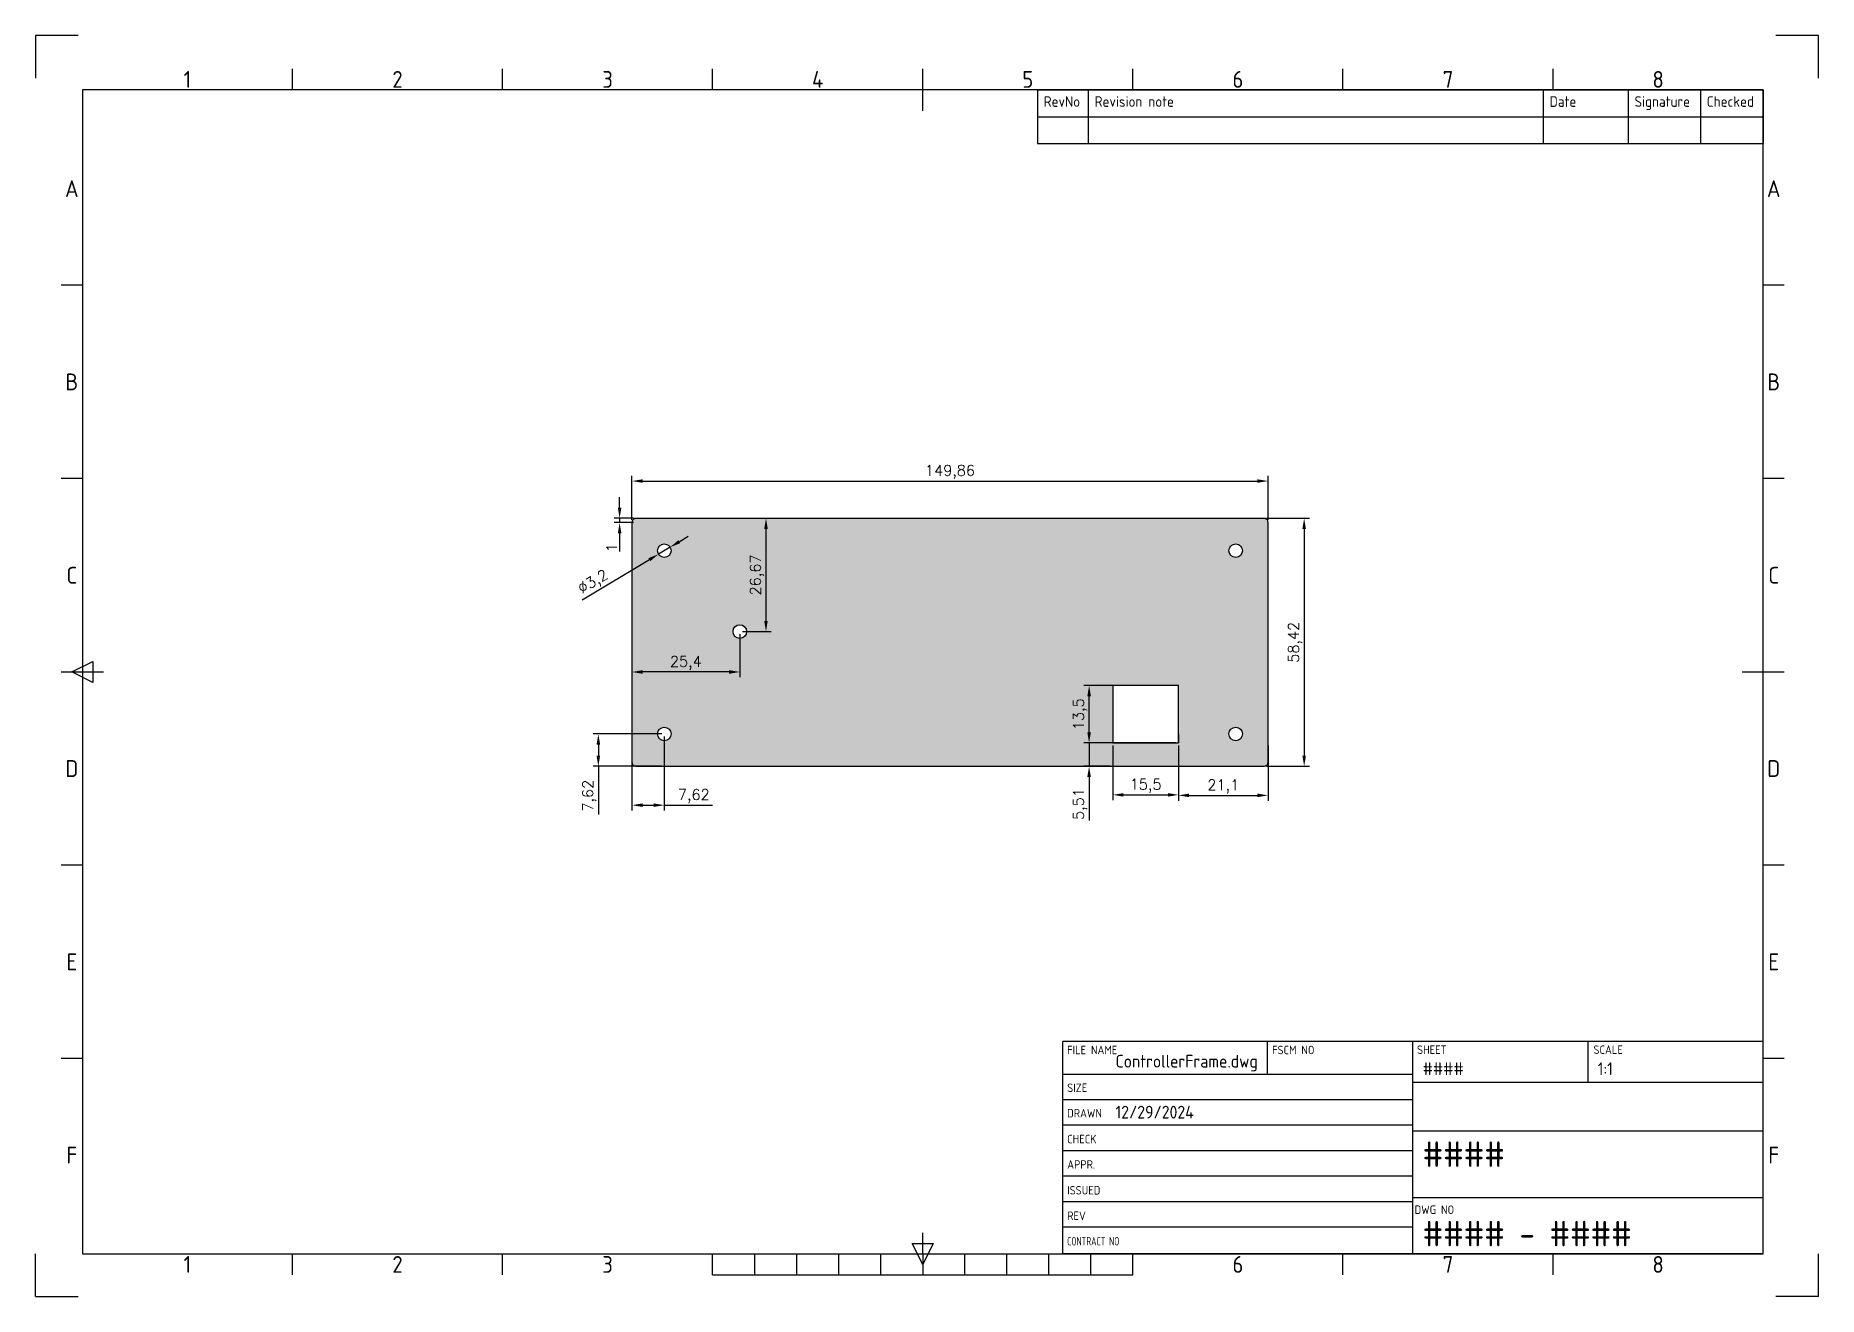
# Paper-space layout 'ISO A3 Title Block' of a CAD drawing. Header units: millimetres. Extents: x 0 to 420, y 0 to 297.
import ezdxf
from ezdxf.enums import TextEntityAlignment as Align

# ---------------------------------------------------------------- set-up
doc = ezdxf.new("R2010")
doc.units = ezdxf.units.MM
doc.layers.add('Title Block', color=7, linetype='Continuous')
doc.styles.add('ACISOTS', font='isocp.shx', dxfattribs={"height": 1})
doc.styles.add('ISO Proportional', font='isocp.shx')
doc.styles.get("Standard").update_dxf_attribs({"font": 'simplex.shx'})
doc.dimstyles.new('ISO-25', dxfattribs={"dimtxt": 2.5, "dimasz": 2.5, "dimexe": 1.25, "dimexo": 0.625, "dimtad": 1, "dimtxsty": 'Standard', "dimcen": 2.5, "dimadec": 0, "dimazin": 0, "dimtfac": 1, "dimtmove": 0, "dimatfit": 3, "dimfxl": 1, "dimarcsym": 0})

# ---------------------------------------------------------------- blocks, each defined once
blk = doc.blocks.new('*T3')
at = {"layer": 'Title Block', "color": 0, "lineweight": -2}
for p, q in [((0, 0), (12, 0)), ((0, 0), (0, -6.33)), ((12, 0), (119.19, 0)), ((12, 0), (12, -6.33)), ((119.19, 0), (139.19, 0)), ((119.19, 0), (119.19, -6.33)), ((139.19, 0), (156.21, 0)), ((139.19, 0), (139.19, -6.33)), ((156.21, 0), (171, 0)), ((156.21, 0), (156.21, -6.33)), ((171, 0), (171, -6.33)), ((0, -6.33), (12, -6.33)), ((0, -6.33), (0, -12.67)), ((12, -6.33), (119.19, -6.33)), ((12, -6.33), (12, -12.67)), ((119.19, -6.33), (139.19, -6.33)), ((119.19, -6.33), (119.19, -12.67)), ((139.19, -6.33), (156.21, -6.33)), ((139.19, -6.33), (139.19, -12.67)), ((156.21, -6.33), (171, -6.33)), ((156.21, -6.33), (156.21, -12.67)), ((171, -6.33), (171, -12.67)), ((0, -12.67), (12, -12.67)), ((12, -12.67), (119.19, -12.67)), ((119.19, -12.67), (139.19, -12.67)), ((139.19, -12.67), (156.21, -12.67)), ((156.21, -12.67), (171, -12.67))]:
    blk.add_line(p, q, dxfattribs=at)
at = {"layer": 'Title Block', "color": 0, "char_height": 2.5, "attachment_point": 1, "style": 'ISO Proportional'}
for s, insert, width in [('RevNo', (1.5, -1.5), 9), ('Revision note', (13.5, -1.5), 104.1871), ('Date', (120.69, -1.5), 17), ('Signature', (140.69, -1.5), 14.0204), ('Checked', (157.71, -1.5), 11.7925)]:
    blk.add_mtext(s, dxfattribs=dict(at, insert=insert, width=width))
blk = doc.blocks.new('Title Block')
at = {"layer": 'Title Block'}
for p, q in [((0, 297), (0, 287)), ((10, 297), (0, 297)), ((420, 297), (410, 297)), ((420, 287), (420, 297)), ((60.5, 284.23), (60.5, 289.18)), ((110, 284.23), (110, 289.18)), ((159.5, 284.23), (159.5, 289.18)), ((209, 279.28), (209, 289.18)), ((258.5, 284.23), (258.5, 289.18)), ((308, 284.23), (308, 289.18)), ((357.5, 284.23), (357.5, 289.18)), ((407, 284.23), (11, 284.23)), ((11, 284.23), (11, 10)), ((407, 10), (407, 284.23)), ((11, 238.19), (6.05, 238.19)), ((411.95, 238.19), (407, 238.19)), ((11, 192.66), (6.05, 192.66)), ((411.95, 192.66), (407, 192.66)), ((6.05, 147.12), (15.95, 147.12)), ((8.52, 147.12), (13.47, 149.59)), ((13.47, 144.64), (8.52, 147.12)), ((13.47, 149.59), (13.47, 144.64)), ((402.05, 147.12), (411.95, 147.12)), ((11, 101.58), (6.05, 101.58)), ((411.95, 101.58), (407, 101.58)), ((407, 60), (242, 60)), ((242, 10), (242, 60)), ((290.14, 60), (290.14, 52.38)), ((324.5, 10), (324.5, 60)), ((365.75, 50.35), (365.75, 60)), ((407, 10), (407, 60)), ((11, 56.03), (6.05, 56.03)), ((411.95, 56.03), (407, 56.03)), ((242, 52.38), (324.5, 52.38)), ((242, 46.38), (324.5, 46.38)), ((407, 50.35), (324.5, 50.35)), ((242, 40.38), (324.5, 40.38)), ((324.5, 39.01), (407, 39.01)), ((242, 34.38), (324.5, 34.38)), ((242, 28.38), (324.5, 28.38)), ((242, 22.38), (324.5, 22.38)), ((324.5, 23.29), (407, 23.29)), ((209, 10), (209, 14.95)), ((242, 16.38), (324.5, 16.38)), ((0, 0), (0, 10)), ((11, 10), (407, 10)), ((60.5, 5.05), (60.5, 10)), ((110, 5.05), (110, 10)), ((159.5, 5.05), (159.5, 10)), ((169.4, 5.05), (169.4, 10)), ((179.3, 5.05), (179.3, 10)), ((189.2, 5.05), (189.2, 10)), ((199.1, 5.05), (199.1, 10)), ((206.53, 12.47), (211.47, 12.47)), ((209, 7.52), (206.53, 12.47)), ((211.47, 12.47), (209, 7.52)), ((209, 10), (209, 5.05)), ((218.9, 5.05), (218.9, 10)), ((228.8, 5.05), (228.8, 10)), ((238.7, 5.05), (238.7, 10)), ((407, 10), (242, 10)), ((248.6, 5.05), (248.6, 10)), ((258.5, 5.05), (258.5, 10)), ((308, 5.05), (308, 10)), ((357.5, 5.05), (357.5, 10)), ((420, 0), (420, 10)), ((159.5, 5.05), (258.5, 5.05)), ((0, 0), (10, 0)), ((420, 0), (410, 0))]:
    blk.add_line(p, q, dxfattribs=at)
blk.add_blockref('*T3', (236, 284.23))
at = {"layer": 'Title Block', "style": 'ISO Proportional'}
for s, p in [('1', (35.75, 286.7)), ('2', (85.25, 286.7)), ('3', (134.75, 286.7)), ('4', (184.25, 286.7)), ('5', (233.75, 286.7)), ('6', (283.25, 286.7)), ('7', (332.75, 286.7)), ('8', (382.25, 286.7)), ('A', (8.52, 260.96)), ('A', (409.48, 260.96)), ('B', (8.52, 215.43)), ('B', (409.48, 215.43)), ('C', (8.52, 169.88)), ('C', (409.48, 169.88)), ('D', (8.52, 124.34)), ('D', (409.48, 124.34)), ('E', (8.52, 78.8)), ('E', (409.48, 78.8)), ('F', (8.52, 33.27)), ('F', (409.48, 33.27)), ('1', (35.75, 7.52)), ('2', (85.25, 7.52)), ('3', (134.75, 7.52)), ('6', (283.25, 7.52)), ('7', (332.75, 7.52)), ('8', (382.25, 7.52))]:
    blk.add_text(s, height=3.96, dxfattribs=at).set_placement(p, align=Align.MIDDLE)
at = {"layer": 'Title Block', "lineweight": 25, "style": 'ACISOTS'}
for s, p in [('FILE NAME', (243.03, 57.04)), ('FSCM NO', (291.3, 57.04)), ('SHEET', (325.45, 57.11)), ('SCALE', (367.03, 57.11)), ('SIZE', (243.03, 48.14)), ('DRAWN', (243.03, 42.14)), ('CHECK', (243.03, 36.05)), ('APPR.', (243.03, 30.08)), ('ISSUED', (243.03, 23.99)), ('REV', (243.03, 17.99))]:
    blk.add_text(s, height=2, dxfattribs=at).set_placement(p)
at = {"layer": 'Title Block', "lineweight": 25, "style": 'ACISOTS', "width": 0.683519}
blk.add_text('CONTRACT NO', height=2, dxfattribs=at).set_placement((243.03, 11.99))
at = {"layer": 'Title Block', "insert": (324.88, 21.41), "char_height": 2, "width": 8.8, "attachment_point": 1, "style": 'ACISOTS'}
blk.add_mtext('DWG NO', dxfattribs=at)
at = {"layer": 'Title Block', "lineweight": 35, "style": 'ACISOTS'}
for tag, p, height in [('FILE_NAME', (254.41, 53.9), 3), ('FSCM_NO', (293.68, 53.04), 3), ('SHEET', (326.77, 52.11), 3), ('SCALE', (368.02, 52.11), 3), ('SIZE', (254.7, 48.23), 3), ('DESIGN_ACTIVITY', (328.79, 43.14), 3.5), ('CHECK_DATE', (254.41, 41.9), 3), ('CHECK_DATE', (254.7, 36.14), 3), ('CHECKED_BY', (277.96, 36.14), 3), ('SHEETNAME', (326.77, 30.48), 6), ('APPROVAL_DATE', (254.7, 30.17), 3), ('APPROVED_BY', (277.96, 30.17), 3), ('ISSUE_DATE', (254.7, 24.08), 3), ('ISSUED_BY', (277.96, 24.08), 3), ('DRAWING_SUBTITLE', (328.79, 25.44), 3), ('REVISION', (254.7, 18.08), 3), ('SHEETNUMBER-NAME', (326.77, 11.76), 6), ('CONTRACT_NO', (254.7, 12.08), 3.5)]:
    blk.add_attdef(tag, p, '', height=height, dxfattribs=at)
blk = doc.blocks.new('*D4')
at = {"color": 0, "lineweight": -2, "transparency": 16777216}
for p, q in [((147.49, 132.49), (131.32, 132.49)), ((132.57, 129.99), (132.57, 127.37)), ((147.49, 124.87), (131.32, 124.87)), ((132.57, 124.87), (132.57, 113.5))]:
    blk.add_line(p, q, dxfattribs=at)
at = {"color": 0, "transparency": 16777216}
for points in [[(132.15, 129.99), (132.99, 129.99), (132.57, 132.49)], [(132.15, 127.37), (132.99, 127.37), (132.57, 124.87)]]:
    blk.add_solid(points, dxfattribs=at)
at = {"layer": 'Defpoints', "color": 0, "transparency": 16777216}
for p in [(148.11, 132.49), (132.57, 124.87), (148.11, 124.87)]:
    blk.add_point(p, dxfattribs=at)
at = {"color": 0, "transparency": 16777216, "insert": (130.46, 117.93), "char_height": 2.5, "attachment_point": 5, "rotation": 90}
blk.add_mtext('7,62', dxfattribs=at)
blk = doc.blocks.new('*D5')
at = {"color": 0, "lineweight": -2, "transparency": 16777216}
for p, q in [((140.49, 131.86), (140.49, 114.46)), ((148.11, 131.86), (148.11, 114.46)), ((142.99, 115.71), (145.61, 115.71)), ((148.11, 115.71), (159.48, 115.71))]:
    blk.add_line(p, q, dxfattribs=at)
at = {"color": 0, "transparency": 16777216}
for points in [[(142.99, 116.13), (142.99, 115.3), (140.49, 115.71)], [(145.61, 116.13), (145.61, 115.3), (148.11, 115.71)]]:
    blk.add_solid(points, dxfattribs=at)
at = {"layer": 'Defpoints', "color": 0, "transparency": 16777216}
for p in [(140.49, 132.49), (148.11, 132.49), (140.49, 115.71)]:
    blk.add_point(p, dxfattribs=at)
at = {"color": 0, "transparency": 16777216, "insert": (155.05, 117.83), "char_height": 2.5, "attachment_point": 5}
blk.add_mtext('7,62', dxfattribs=at)
blk = doc.blocks.new('*D6')
at = {"color": 0, "lineweight": -2, "transparency": 16777216}
for p, q in [((140.49, 182.91), (140.49, 193.32)), ((290.35, 182.91), (290.35, 193.32)), ((142.99, 192.07), (287.85, 192.07))]:
    blk.add_line(p, q, dxfattribs=at)
at = {"color": 0, "transparency": 16777216}
for points in [[(142.99, 192.49), (142.99, 191.66), (140.49, 192.07)], [(287.85, 192.49), (287.85, 191.66), (290.35, 192.07)]]:
    blk.add_solid(points, dxfattribs=at)
at = {"layer": 'Defpoints', "color": 0, "transparency": 16777216}
for p in [(290.35, 192.07), (140.49, 182.29), (290.35, 182.29)]:
    blk.add_point(p, dxfattribs=at)
at = {"color": 0, "transparency": 16777216, "insert": (215.42, 194.19), "char_height": 2.5, "attachment_point": 5}
blk.add_mtext('149,86', dxfattribs=at)
blk = doc.blocks.new('*D7')
at = {"color": 0, "lineweight": -2, "transparency": 16777216}
for p, q in [((289.98, 183.29), (300.11, 183.29)), ((298.86, 180.79), (298.86, 127.37)), ((289.98, 124.87), (300.11, 124.87))]:
    blk.add_line(p, q, dxfattribs=at)
at = {"color": 0, "transparency": 16777216}
for points in [[(298.44, 180.79), (299.27, 180.79), (298.86, 183.29)], [(298.44, 127.37), (299.27, 127.37), (298.86, 124.87)]]:
    blk.add_solid(points, dxfattribs=at)
at = {"layer": 'Defpoints', "color": 0, "transparency": 16777216}
for p in [(289.35, 183.29), (289.35, 124.87), (298.86, 124.87)]:
    blk.add_point(p, dxfattribs=at)
at = {"color": 0, "transparency": 16777216, "insert": (296.74, 154.08), "char_height": 2.5, "attachment_point": 5, "rotation": 90}
blk.add_mtext('58,42', dxfattribs=at)
blk = doc.blocks.new('*D8')
at = {"color": 0, "lineweight": -2, "transparency": 16777216}
for p, q in [((137.58, 185.79), (137.58, 188.29)), ((140.87, 183.29), (136.33, 183.29)), ((140.87, 182.29), (136.33, 182.29)), ((137.58, 183.29), (137.58, 182.29)), ((137.58, 179.79), (137.58, 175.44))]:
    blk.add_line(p, q, dxfattribs=at)
at = {"color": 0, "transparency": 16777216}
for points in [[(137.17, 185.79), (138, 185.79), (137.58, 183.29)], [(137.17, 179.79), (138, 179.79), (137.58, 182.29)]]:
    blk.add_solid(points, dxfattribs=at)
at = {"layer": 'Defpoints', "color": 0, "transparency": 16777216}
for p in [(137.58, 182.29), (141.49, 183.29), (141.49, 182.29)]:
    blk.add_point(p, dxfattribs=at)
at = {"color": 0, "transparency": 16777216, "insert": (135.71, 176.36), "char_height": 2.5, "attachment_point": 5, "rotation": 90}
blk.add_mtext('1', dxfattribs=at)
blk = doc.blocks.new('*D9')
at = {"color": 0, "lineweight": -2, "transparency": 16777216}
for p, q in [((149.49, 176.49), (146.74, 174.84)), ((151.63, 177.78), (153.77, 179.06)), ((128.78, 164.07), (144.6, 173.56))]:
    blk.add_line(p, q, dxfattribs=at)
at = {"color": 0, "transparency": 16777216}
for points in [[(151.42, 178.13), (151.84, 177.42), (149.49, 176.49)], [(144.38, 173.91), (144.81, 173.2), (146.74, 174.84)]]:
    blk.add_solid(points, dxfattribs=at)
at = {"layer": 'Defpoints', "color": 0, "transparency": 16777216}
for p in [(149.49, 176.49), (146.74, 174.84)]:
    blk.add_point(p, dxfattribs=at)
at = {"color": 0, "transparency": 16777216, "insert": (131.45, 168.13), "char_height": 2.5, "attachment_point": 5, "rotation": 30.9602}
blk.add_mtext('∅3,2', dxfattribs=at)
blk = doc.blocks.new('*D10')
at = {"color": 0, "lineweight": -2, "transparency": 16777216}
for p, q in [((253.75, 129.75), (253.75, 116.89)), ((269.25, 129.75), (269.25, 116.89)), ((256.25, 118.14), (266.75, 118.14))]:
    blk.add_line(p, q, dxfattribs=at)
at = {"color": 0, "transparency": 16777216}
for points in [[(256.25, 118.56), (256.25, 117.73), (253.75, 118.14)], [(266.75, 118.56), (266.75, 117.73), (269.25, 118.14)]]:
    blk.add_solid(points, dxfattribs=at)
at = {"layer": 'Defpoints', "color": 0, "transparency": 16777216}
for p in [(253.75, 130.38), (269.25, 130.38), (269.25, 118.14)]:
    blk.add_point(p, dxfattribs=at)
at = {"color": 0, "transparency": 16777216, "insert": (261.5, 120.26), "char_height": 2.5, "attachment_point": 5}
blk.add_mtext('15,5', dxfattribs=at)
blk = doc.blocks.new('*D11')
at = {"color": 0, "lineweight": -2, "transparency": 16777216}
for p, q in [((268.63, 143.88), (246.95, 143.88)), ((248.2, 132.88), (248.2, 141.38)), ((268.63, 130.38), (246.95, 130.38))]:
    blk.add_line(p, q, dxfattribs=at)
at = {"color": 0, "transparency": 16777216}
for points in [[(247.78, 141.38), (248.62, 141.38), (248.2, 143.88)], [(247.78, 132.88), (248.62, 132.88), (248.2, 130.38)]]:
    blk.add_solid(points, dxfattribs=at)
at = {"layer": 'Defpoints', "color": 0, "transparency": 16777216}
for p in [(248.2, 143.88), (269.25, 143.88), (269.25, 130.38)]:
    blk.add_point(p, dxfattribs=at)
at = {"color": 0, "transparency": 16777216, "insert": (246.09, 137.13), "char_height": 2.5, "attachment_point": 5, "rotation": 90}
blk.add_mtext('13,5', dxfattribs=at)
blk = doc.blocks.new('*D12')
at = {"color": 0, "lineweight": -2, "transparency": 16777216}
for p, q in [((269.25, 129.75), (269.25, 116.77)), ((290.35, 129.75), (290.35, 116.77)), ((271.75, 118.02), (287.85, 118.02))]:
    blk.add_line(p, q, dxfattribs=at)
at = {"color": 0, "transparency": 16777216}
for points in [[(271.75, 118.44), (271.75, 117.6), (269.25, 118.02)], [(287.85, 118.44), (287.85, 117.6), (290.35, 118.02)]]:
    blk.add_solid(points, dxfattribs=at)
at = {"layer": 'Defpoints', "color": 0, "transparency": 16777216}
for p in [(269.25, 130.38), (290.35, 130.38), (290.35, 118.02)]:
    blk.add_point(p, dxfattribs=at)
at = {"color": 0, "transparency": 16777216, "insert": (279.8, 120.13), "char_height": 2.5, "attachment_point": 5}
blk.add_mtext('21,1', dxfattribs=at)
blk = doc.blocks.new('*D13')
at = {"color": 0, "lineweight": -2, "transparency": 16777216}
for p, q in [((248.19, 132.88), (248.19, 135.38)), ((253.13, 130.38), (246.94, 130.38)), ((248.19, 130.38), (248.19, 124.87)), ((253.13, 124.87), (246.94, 124.87)), ((248.19, 122.37), (248.19, 112.07))]:
    blk.add_line(p, q, dxfattribs=at)
at = {"color": 0, "transparency": 16777216}
for points in [[(247.77, 132.88), (248.61, 132.88), (248.19, 130.38)], [(247.77, 122.37), (248.61, 122.37), (248.19, 124.87)]]:
    blk.add_solid(points, dxfattribs=at)
at = {"layer": 'Defpoints', "color": 0, "transparency": 16777216}
for p in [(253.75, 130.38), (248.19, 124.87), (253.75, 124.87)]:
    blk.add_point(p, dxfattribs=at)
at = {"color": 0, "transparency": 16777216, "insert": (246.08, 115.97), "char_height": 2.5, "attachment_point": 5, "rotation": 90}
blk.add_mtext('5,51', dxfattribs=at)
blk = doc.blocks.new('*D16')
at = {"color": 0, "lineweight": -2, "transparency": 16777216}
for p, q in [((140.49, 155.99), (140.49, 145.84)), ((165.89, 155.99), (165.89, 145.84)), ((163.39, 147.09), (142.99, 147.09))]:
    blk.add_line(p, q, dxfattribs=at)
at = {"color": 0, "transparency": 16777216}
for points in [[(142.99, 147.51), (142.99, 146.67), (140.49, 147.09)], [(163.39, 147.51), (163.39, 146.67), (165.89, 147.09)]]:
    blk.add_solid(points, dxfattribs=at)
at = {"layer": 'Defpoints', "color": 0, "transparency": 16777216}
for p in [(140.49, 156.62), (165.89, 156.62), (140.49, 147.09)]:
    blk.add_point(p, dxfattribs=at)
at = {"color": 0, "transparency": 16777216, "insert": (153.19, 149.2), "char_height": 2.5, "attachment_point": 5}
blk.add_mtext('25,4', dxfattribs=at)
blk = doc.blocks.new('*D17')
at = {"color": 0, "lineweight": -2, "transparency": 16777216}
for p, q in [((166.52, 183.29), (173.32, 183.29)), ((172.07, 159.12), (172.07, 180.79)), ((166.52, 156.62), (173.32, 156.62))]:
    blk.add_line(p, q, dxfattribs=at)
at = {"color": 0, "transparency": 16777216}
for points in [[(171.65, 180.79), (172.48, 180.79), (172.07, 183.29)], [(171.65, 159.12), (172.48, 159.12), (172.07, 156.62)]]:
    blk.add_solid(points, dxfattribs=at)
at = {"layer": 'Defpoints', "color": 0, "transparency": 16777216}
for p in [(165.89, 183.29), (172.07, 183.29), (165.89, 156.62)]:
    blk.add_point(p, dxfattribs=at)
at = {"color": 0, "transparency": 16777216, "insert": (169.95, 169.95), "char_height": 2.5, "attachment_point": 5, "rotation": 90}
blk.add_mtext('26,67', dxfattribs=at)

psp = doc.layouts.new('ISO A3 Title Block')

# ---------------------------------------------------------------- hatches: boundary and pattern name
at = {"true_color": 0xc7c8ca, "transparency": 33554687}
h = psp.add_hatch(color=9, dxfattribs=at)
h.dxf.hatch_style = 1
h.paths.add_polyline_path([(141.494, 183.287, 0.4142136), (140.494, 182.287), (140.494, 125.867, 0.4142136), (141.494, 124.867), (289.354, 124.867, 0.4142136), (290.354, 125.867), (290.354, 182.287, 0.4142136), (289.354, 183.287)])
h.paths.add_polyline_path([(146.514, 175.667, -1), (149.714, 175.667, -1)], flags=16)
h.paths.add_polyline_path([(149.714, 132.487, -1), (146.514, 132.487, -1)], flags=16)
h.paths.add_polyline_path([(281.134, 175.667, -1), (284.334, 175.667, -1)], flags=16)
h.paths.add_polyline_path([(284.334, 132.487, -1), (281.134, 132.487, -1)], flags=16)
h.paths.add_polyline_path([(128.604, 146.119), (135.776, 141.107), (138.197, 144.572), (131.024, 149.583)], flags=9)
h.paths.add_polyline_path([(132.571, 113.498), (132.571, 122.367), (128.345, 122.367), (128.345, 113.498)], flags=9)
h.paths.add_polyline_path([(150.614, 115.713), (159.483, 115.713), (159.483, 119.939), (150.614, 119.939)], flags=9)
h.paths.add_polyline_path([(208.906, 192.074), (221.942, 192.074), (221.942, 196.301), (208.906, 196.301)], flags=9)
h.paths.add_polyline_path([(298.857, 148.452), (298.857, 159.702), (294.631, 159.702), (294.631, 148.452)], flags=9)
h.paths.add_polyline_path([(137.584, 175.441), (137.584, 177.287), (133.834, 177.287), (133.834, 175.441)], flags=9)
h.paths.add_polyline_path([(253.754, 143.877), (253.754, 130.377), (269.254, 130.377), (269.254, 143.877)], flags=16)
edge = h.paths.add_edge_path(flags=16)
edge.add_arc((165.894, 156.617), 1.6, 0, 360)

# ---------------------------------------------------------------- linework, layer by layer
for p, q in [((269.254, 143.877), (253.754, 143.877)), ((253.754, 143.877), (253.754, 130.377)), ((269.254, 130.377), (269.254, 143.877)), ((253.754, 130.377), (269.254, 130.377)), ((269.254, 132.487), (269.254, 130.377))]:
    psp.add_line(p, q)
psp.add_lwpolyline([(141.494, 124.867), (289.354, 124.867, 0.4142136), (290.354, 125.867), (290.354, 182.287, 0.4142136), (289.354, 183.287), (141.494, 183.287, 0.4142136), (140.494, 182.287), (140.494, 125.867, 0.4142136)], format="xyb", close=True)
for centre in [(148.114, 175.667), (282.734, 175.667), (165.894, 156.617), (148.114, 132.487), (282.734, 132.487)]:
    psp.add_circle(centre, 1.6)

# ---------------------------------------------------------------- block references
ref = psp.add_blockref('Title Block', (0, 0))
ref.add_attrib('SHEETNAME', '####', (326.775, 30.475), dxfattribs={"layer": 'Title Block', "lineweight": 35, "height": 6, "style": 'ACISOTS'})
ref.add_attrib('SHEETNUMBER-NAME', '#### - ####', (326.775, 11.765), dxfattribs={"layer": 'Title Block', "lineweight": 35, "height": 6, "style": 'ACISOTS'})
ref.add_attrib('SCALE', '1:1', (368.025, 52.113), dxfattribs={"layer": 'Title Block', "lineweight": 35, "height": 3, "style": 'ACISOTS'})
ref.add_attrib('SHEET', '####', (326.775, 52.113), dxfattribs={"layer": 'Title Block', "lineweight": 35, "height": 3, "style": 'ACISOTS'})
ref.add_attrib('FILE_NAME', 'ControllerFrame.dwg', (254.412, 53.895), dxfattribs={"layer": 'Title Block', "lineweight": 35, "height": 3, "style": 'ACISOTS'})
ref.add_attrib('CHECK_DATE', '12/29/2024', (254.412, 41.895), dxfattribs={"layer": 'Title Block', "lineweight": 35, "height": 3, "style": 'ACISOTS'})

# ---------------------------------------------------------------- dimensions: what is measured, and where the dimension line sits
for base, p1, p2, picture, middle in [((290.354, 192.074), (140.494, 182.287), (290.354, 182.287), '*D6', (215.424, 194.187)), ((269.254, 118.145), (253.754, 130.377), (269.254, 130.377), '*D10', (261.504, 120.258)), ((290.354, 118.02), (269.254, 130.377), (290.354, 130.377), '*D12', (279.804, 120.133))]:
    dim = psp.add_linear_dim(base=base, p1=p1, p2=p2, dimstyle='ISO-25')
    dim.commit()
    dim.dimension.update_dxf_attribs({"geometry": picture, "text_midpoint": middle})
for base, p1, p2, angle, picture, middle in [((137.584, 182.287), (141.494, 183.287), (141.494, 182.287), 90, '*D8', (135.709, 176.364)), ((172.065, 183.287), (165.894, 156.617), (165.894, 183.287), 90, '*D17', (169.952, 169.952)), ((298.857, 124.867), (289.354, 183.287), (289.354, 124.867), 270, '*D7', (296.744, 154.077)), ((248.2, 143.877), (269.254, 130.377), (269.254, 143.877), 90, '*D11', (246.087, 137.127)), ((248.19, 124.867), (253.754, 130.377), (253.754, 124.867), 90, '*D13', (246.077, 115.968)), ((132.571, 124.867), (148.114, 132.487), (148.114, 124.867), 90, '*D4', (130.458, 117.932))]:
    dim = psp.add_linear_dim(base=base, p1=p1, p2=p2, angle=angle, dimstyle='ISO-25')
    dim.commit()
    dim.dimension.update_dxf_attribs({"geometry": picture, "text_midpoint": middle})
dim = psp.add_diameter_dim_2p(p1=(149.486, 176.49), p2=(146.742, 174.843), dimstyle='ISO-25')
dim.commit()
dim.dimension.update_dxf_attribs({"geometry": '*D9', "text_midpoint": (132.533, 166.319), "dimtype": 163})
for base, p1, p2, picture, middle in [((140.494, 147.09), (165.894, 156.617), (140.494, 156.617), '*D16', (153.194, 147.09)), ((140.494, 115.713), (148.114, 132.487), (140.494, 132.487), '*D5', (155.049, 115.713))]:
    dim = psp.add_linear_dim(base=base, p1=p1, p2=p2, dimstyle='ISO-25')
    dim.commit()
    dim.dimension.update_dxf_attribs({"geometry": picture, "text_midpoint": middle, "dimtype": 160})

doc.saveas('drawing.dxf')
